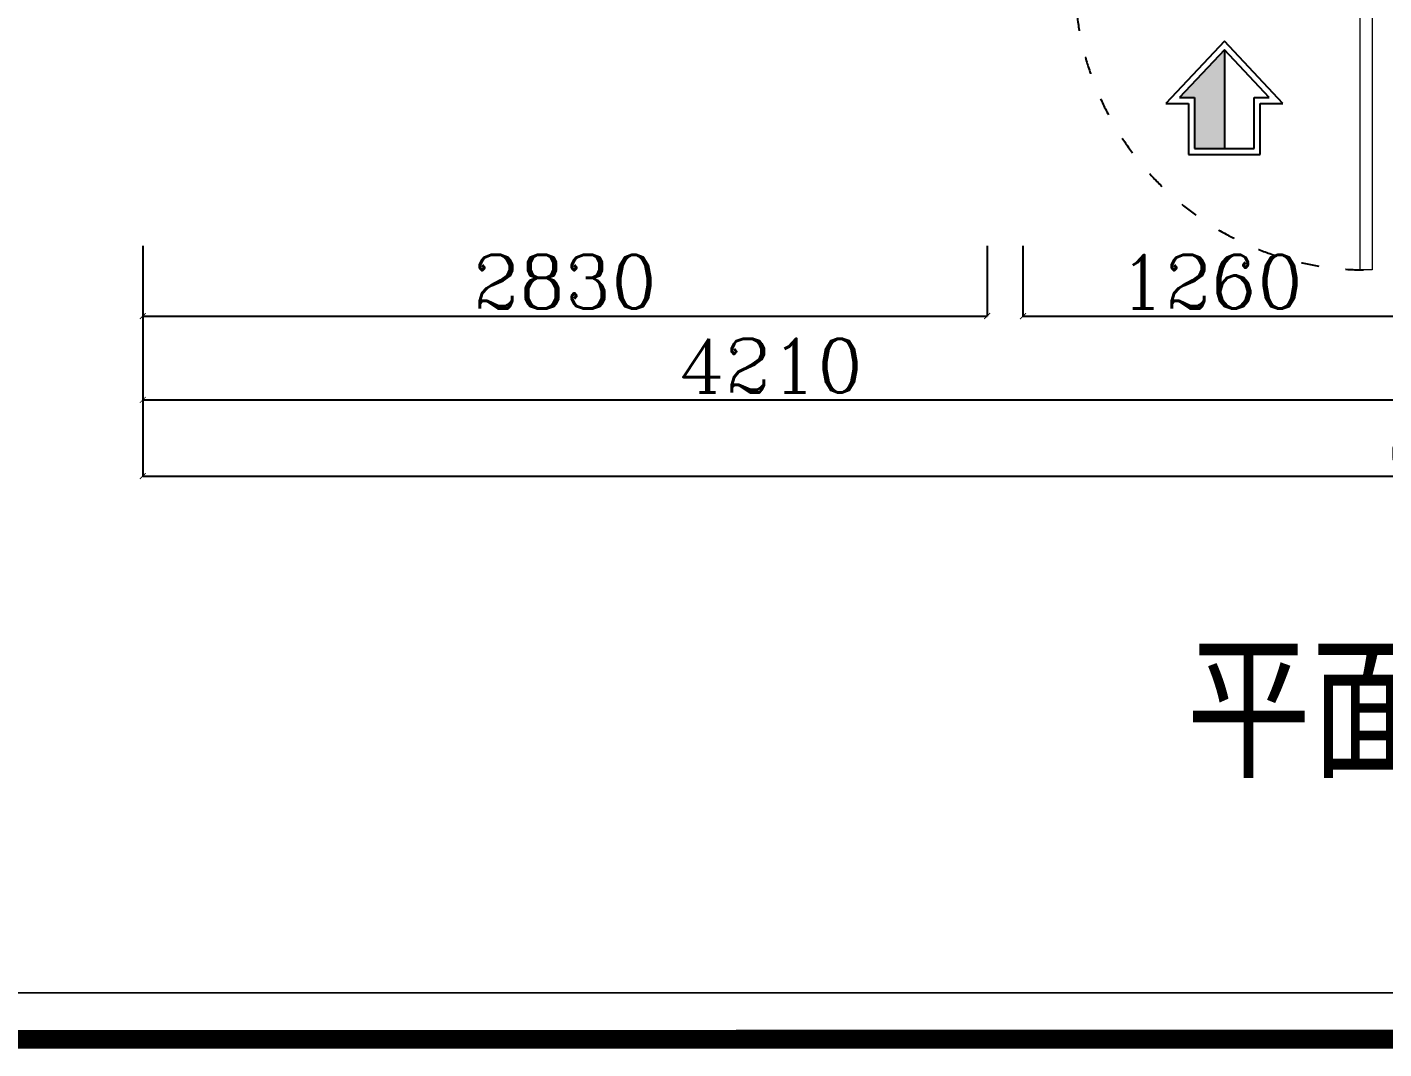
# Model space of a CAD drawing. Header units: millimetres. Extents: x 512961 to 915856, y -1268271 to -458543.
# Drawn here: x 836148 to 840695, y -1162811 to -1159385 of the extents above; entities that cross this region are included whole.
import ezdxf

# ---------------------------------------------------------------- set-up
doc = ezdxf.new("R2010")
doc.units = ezdxf.units.MM
doc.header["$MEASUREMENT"] = 0
doc.header["$PDMODE"] = 3
doc.linetypes.add('ACAD_ISO03W100', pattern=[30, 12, -18])
doc.layers.get('0').update_dxf_attribs({"linetype": 'CONTINUOUS'})
doc.layers.get('DEFPOINTS').update_dxf_attribs({"linetype": 'CONTINUOUS'})
for name, color, linetype in [('0-ELV-01-细实线', 1, 'CONTINUOUS'), ('txt', 7, 'CONTINUOUS'), ('图例-电', 7, 'CONTINUOUS')]:
    doc.layers.add(name, color=color, linetype=linetype)
doc.layers.add('门窗', color=4, linetype='CONTINUOUS', lineweight=13)
doc.styles.add('HZXY', font='complex.shx', dxfattribs={"bigfont": 'HZXY.shx'})
doc.styles.get("Standard").update_dxf_attribs({"font": 'complex.shx', "bigfont": 'hzxy.shx'})
doc.dimstyles.new('LMDIM40', dxfattribs={"dimtxt": 80, "dimasz": 20, "dimexe": 0, "dimexo": 0, "dimgap": 25, "dimtad": 1, "dimdec": 0, "dimzin": 0, "dimdsep": 46, "dimtxsty": 'Standard', "dimblk1": 'DOT', "dimblk2": 'DOT', "dimsah": 1, "dimcen": 0, "dimclrd": 2, "dimclre": 2, "dimclrt": 2, "dimadec": 0, "dimazin": 0, "dimtfac": 1, "dimtdec": 0, "dimtmove": 2, "dimatfit": 3, "dimldrblk": 'DOT', "dimfxl": 1, "dimtolj": 1, "dimtzin": 0, "dimarcsym": 0})

# ---------------------------------------------------------------- blocks, each defined once
blk = doc.blocks.new('A$C6B6B2ED4')
at = {"linetype": 'ByBlock'}
h = blk.add_hatch(color=256, dxfattribs=at)
h.dxf.hatch_style = 2
h.paths.add_polyline_path([(29.2, 196.2), (359.2, 196.2), (359.2, 296.2), (189.2, 296.2), (189.2, 346.2)])
for p, q in [((0, 196.2), (209.2, 392.3)), ((209.2, 392.3), (209.2, 316.2)), ((29.2, 196.2), (189.2, 346.2)), ((189.2, 346.2), (189.2, 296.2)), ((189.2, 296.2), (359.2, 296.2)), ((209.2, 316.2), (379.2, 316.2)), ((359.2, 296.2), (359.2, 96.2)), ((379.2, 316.2), (379.2, 76.2)), ((209.2, 0), (0, 196.2)), ((29.2, 196.2), (359.2, 196.2)), ((189.2, 46.2), (29.2, 196.2)), ((189.2, 96.2), (189.2, 46.2)), ((359.2, 96.2), (189.2, 96.2)), ((209.2, 76.2), (209.2, 0)), ((379.2, 76.2), (209.2, 76.2))]:
    blk.add_line(p, q, dxfattribs=at)
blk = doc.blocks.new('_ArchTick')
at = {"color": 0, "linetype": 'ByBlock', "const_width": 0.15}
blk.add_lwpolyline([(-0.5, -0.5), (0.5, 0.5)], dxfattribs=at)
blk = doc.blocks.new('*D561')
at = {"layer": 'DEFPOINTS', "color": 0}
for p in [(836535.5, -1160118.9), (839365.5, -1160118.9), (839365.5, -1160353.9)]:
    blk.add_point(p, dxfattribs=at)
at = {"layer": 'txt', "color": 2, "lineweight": -2}
for p, q in [((836535.5, -1160118.9), (836535.5, -1160353.9)), ((839365.5, -1160118.9), (839365.5, -1160353.9)), ((836535.5, -1160353.9), (839365.5, -1160353.9))]:
    blk.add_line(p, q, dxfattribs=at)
at = {"layer": 'txt', "color": 2, "lineweight": -2, "xscale": 20, "yscale": 20, "zscale": 20, "rotation": 180}
blk.add_blockref('_ArchTick', (836535.5, -1160353.9), dxfattribs=at)
at = {"layer": 'txt', "color": 2, "lineweight": -2, "xscale": 20, "yscale": 20, "zscale": 20}
blk.add_blockref('_ArchTick', (839365.5, -1160353.9), dxfattribs=at)
at = {"layer": 'txt', "color": 2, "insert": (837950.5, -1160238.9), "char_height": 180, "attachment_point": 5}
blk.add_mtext('\\A1;2830', dxfattribs=at)
blk = doc.blocks.new('_DOT')
at = {"color": 0, "linetype": 'ByBlock'}
blk.add_line((-0.5, 0), (-1, 0), dxfattribs=at)
at = {"color": 0, "linetype": 'ByBlock', "const_width": 0.5}
blk.add_lwpolyline([(-0.25, 0, 1), (0.25, 0, 1)], format="xyb", close=True, dxfattribs=at)
blk = doc.blocks.new('DOT')
at = {"color": 0, "linetype": 'ByBlock'}
blk.add_line((-0.35, 0), (-1, 0), dxfattribs=at)
at = {"color": 0, "linetype": 'ByBlock', "const_width": 0.35}
blk.add_lwpolyline([(-0.175, 0, 1), (0.175, 0, 1)], format="xyb", close=True, dxfattribs=at)
blk = doc.blocks.new('*D562')
at = {"layer": 'DEFPOINTS', "color": 0}
for p in [(839485.5, -1160118.9), (840745.6, -1160118.9), (840745.6, -1160353.9)]:
    blk.add_point(p, dxfattribs=at)
at = {"layer": 'txt', "color": 2, "lineweight": -2}
for p, q in [((839485.5, -1160118.9), (839485.5, -1160353.9)), ((840745.6, -1160118.9), (840745.6, -1160353.9)), ((839485.5, -1160353.9), (840745.6, -1160353.9))]:
    blk.add_line(p, q, dxfattribs=at)
at = {"layer": 'txt', "color": 2, "lineweight": -2, "xscale": 20, "yscale": 20, "zscale": 20, "rotation": 180}
blk.add_blockref('_ArchTick', (839485.5, -1160353.9), dxfattribs=at)
at = {"layer": 'txt', "color": 2, "lineweight": -2, "xscale": 20, "yscale": 20, "zscale": 20}
blk.add_blockref('_ArchTick', (840745.6, -1160353.9), dxfattribs=at)
at = {"layer": 'txt', "color": 2, "insert": (840115.5, -1160238.9), "char_height": 180, "attachment_point": 5}
blk.add_mtext('\\A1;1260', dxfattribs=at)
blk = doc.blocks.new('*D578')
at = {"layer": 'DEFPOINTS', "color": 0}
for p in [(836535.5, -1160183.9), (840745.6, -1160183.9), (840745.6, -1160634.9)]:
    blk.add_point(p, dxfattribs=at)
at = {"layer": 'txt', "color": 2, "lineweight": -2}
for p, q in [((836535.5, -1160183.9), (836535.5, -1160634.9)), ((840745.6, -1160183.9), (840745.6, -1160634.9)), ((836535.5, -1160634.9), (840745.6, -1160634.9))]:
    blk.add_line(p, q, dxfattribs=at)
at = {"layer": 'txt', "color": 2, "lineweight": -2, "xscale": 20, "yscale": 20, "zscale": 20, "rotation": 180}
blk.add_blockref('_ArchTick', (836535.5, -1160634.9), dxfattribs=at)
at = {"layer": 'txt', "color": 2, "lineweight": -2, "xscale": 20, "yscale": 20, "zscale": 20}
blk.add_blockref('_ArchTick', (840745.6, -1160634.9), dxfattribs=at)
at = {"layer": 'txt', "color": 2, "insert": (838640.5, -1160519.9), "char_height": 180, "attachment_point": 5}
blk.add_mtext('\\A1;4210', dxfattribs=at)
blk = doc.blocks.new('*D581')
at = {"layer": 'DEFPOINTS', "color": 0}
for p in [(836535.5, -1160118.9), (845492.3, -1160118.9), (845492.3, -1160890.4)]:
    blk.add_point(p, dxfattribs=at)
at = {"layer": 'txt', "color": 2, "lineweight": -2}
for p, q in [((836535.5, -1160118.9), (836535.5, -1160890.4)), ((845492.3, -1160118.9), (845492.3, -1160890.4)), ((836535.5, -1160890.4), (845492.3, -1160890.4))]:
    blk.add_line(p, q, dxfattribs=at)
at = {"layer": 'txt', "color": 2, "lineweight": -2, "xscale": 20, "yscale": 20, "zscale": 20, "rotation": 180}
blk.add_blockref('_ArchTick', (836535.5, -1160890.4), dxfattribs=at)
at = {"layer": 'txt', "color": 2, "lineweight": -2, "xscale": 20, "yscale": 20, "zscale": 20}
blk.add_blockref('_ArchTick', (845492.3, -1160890.4), dxfattribs=at)
at = {"layer": 'txt', "color": 2, "insert": (841013.9, -1160775.4), "char_height": 180, "attachment_point": 5}
blk.add_mtext('\\A1;8957', dxfattribs=at)

msp = doc.modelspace()

# ---------------------------------------------------------------- linework, layer by layer
at = {"const_width": 63.4}
msp.add_lwpolyline([(830555.3, -1162779), (853453.6, -1162777.7), (853453.6, -1146159), (830555.3, -1146160.3)], close=True, dxfattribs=at)
at = {"color": 4}
msp.add_lwpolyline([(830714.5, -1146329.8), (830714.5, -1162623.2), (849919.2, -1162621.9), (849919.2, -1146328.6)], close=True, dxfattribs=at)
at = {"layer": '0-ELV-01-细实线', "color": 251, "linetype": 'ACAD_ISO03W100', "ltscale": 5}
msp.add_arc((840635.5, -1159222.3), 976.9, 186.7925, 271.1731, dxfattribs=at)
at = {"layer": '门窗'}
msp.add_lwpolyline([(840615.5, -1160199), (840615.5, -1159209), (840655.5, -1159209), (840655.5, -1160199), (840615.5, -1160199)], dxfattribs=at)

# ---------------------------------------------------------------- block references
at = {"layer": '图例-电', "xscale": -1, "rotation": 90}
msp.add_blockref('A$C6B6B2ED4', (840356.6, -1159432.4), dxfattribs=at)

# ---------------------------------------------------------------- texts
at = {"insert": (840033.2, -1161462.6), "char_height": 164.616, "width": 9886.901, "attachment_point": 1, "style": 'HZXY'}
msp.add_mtext('{\\H2.673x;平面布置图}', dxfattribs=at)

# ---------------------------------------------------------------- dimensions: what is measured, and where the dimension line sits
at = {"layer": 'txt', "color": 2}
for base, p1, p2, picture, middle in [((839365.5, -1160353.9), (836535.5, -1160118.9), (839365.5, -1160118.9), '*D561', (837950.5, -1160238.9)), ((845492.3, -1160890.4), (836535.5, -1160118.9), (845492.3, -1160118.9), '*D581', (841013.9, -1160775.4)), ((840745.6, -1160353.9), (839485.5, -1160118.9), (840745.6, -1160118.9), '*D562', (840115.5, -1160238.9)), ((840745.6, -1160634.9), (836535.5, -1160183.9), (840745.6, -1160183.9), '*D578', (838640.5, -1160519.9))]:
    dim = msp.add_linear_dim(base=base, p1=p1, p2=p2, dimstyle='LMDIM40', override={"dimtxt": 180, "dimblk": 'ArchTick', "dimsah": 0, "dimldrblk": 'DOT'}, dxfattribs=at)
    dim.commit()
    dim.dimension.update_dxf_attribs({"geometry": picture, "text_midpoint": middle})

doc.saveas('drawing.dxf')
